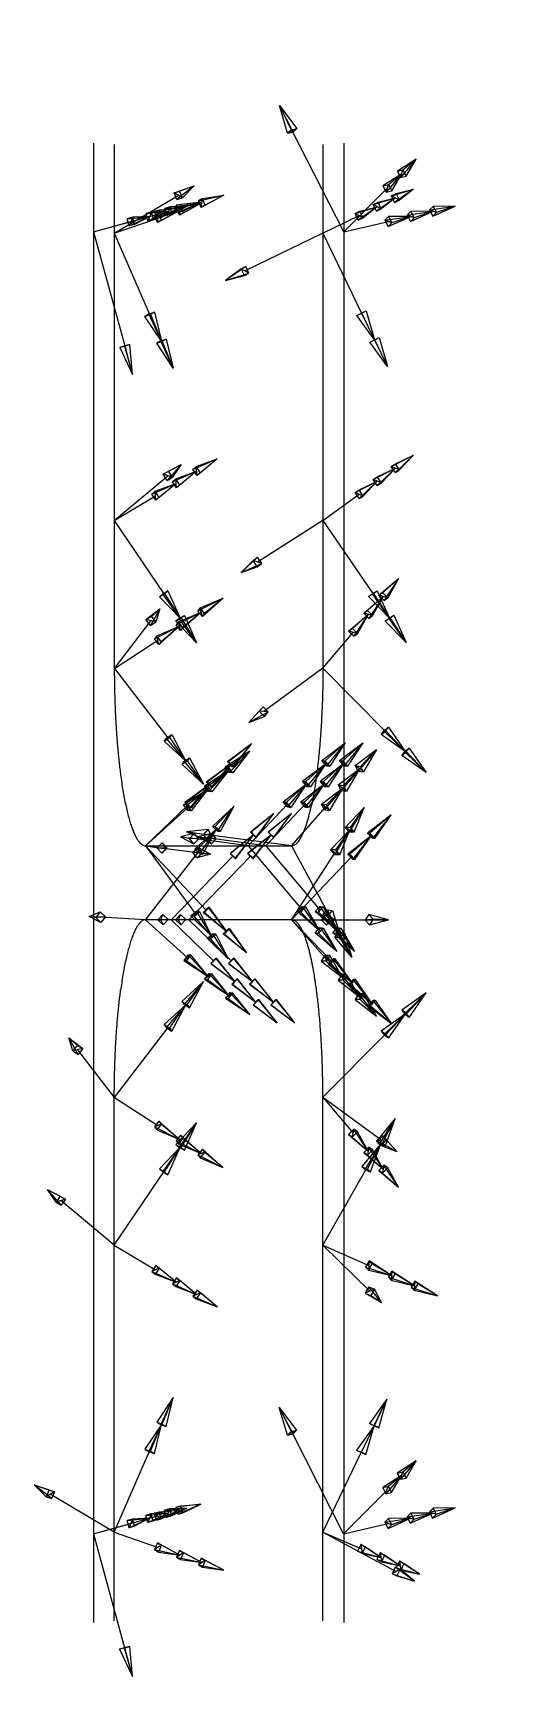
# Model space of a CAD drawing. Header units: millimetres. Extents: x -4314 to 13, y -56 to 57.
# Drawn here: x -4313.9 to -4282.3, y -53.7 to 57.4 of the extents above; entities outside this region: 1.
import ezdxf

# ---------------------------------------------------------------- set-up
doc = ezdxf.new("R2010")
doc.units = ezdxf.units.MM
for name, color, linetype in [('AutoDetect_1_19', 1, 'Continuous'), ('AutoDetect_2_22', 1, 'Continuous'), ('AutoDetect_3_17', 1, 'Continuous'), ('AutoDetect_3_18', 1, 'Continuous'), ('AutoDetect_3_21', 1, 'Continuous'), ('AutoDetect_4_16', 1, 'Continuous'), ('AutoDetect_4_20', 1, 'Continuous'), ('AutoDetect_4_23', 1, 'Continuous'), ('Wandlasche_ID_GUID_548F606A_8BAC_4860_B8ED_2513C2E628D3', 1, 'Continuous')]:
    doc.layers.add(name, color=color, linetype=linetype)
doc.styles.get("Standard").update_dxf_attribs({"font": 'arial.ttf'})

# ---------------------------------------------------------------- blocks, each defined once
blk = doc.blocks.new('Kontrollpunkt')
at = {"color": 0}
for q in [(0, 6), (8, 0), (0, 0, 4)]:
    blk.add_line((0, 0), q, dxfattribs=at)
for points in [[(0.25, 8, -0.25), (-0.25, 8, -0.25), (-0.25, 8, 0.25), (0, 10, 0), (-0.25, 8, -0.25), (0.25, 8, 0.25), (0, 10, 0), (0.25, 8, -0.25), (0.25, 8, 0.25), (-0.25, 8, 0.25)], [(0.25, 6, -0.25), (-0.25, 6, -0.25), (-0.25, 6, 0.25), (0, 8, 0), (-0.25, 6, -0.25), (0.25, 6, 0.25), (0, 8, 0), (0.25, 6, -0.25), (0.25, 6, 0.25), (-0.25, 6, 0.25)], [(0.25, 0.25, 4), (-0.25, 0.25, 4), (-0.25, -0.25, 4), (0, 0, 6), (-0.25, 0.25, 4), (0.25, -0.25, 4), (0, 0, 6), (0.25, 0.25, 4), (0.25, -0.25, 4), (-0.25, -0.25, 4)], [(0.25, 0.25, 6), (-0.25, 0.25, 6), (-0.25, -0.25, 6), (0, 0, 8), (-0.25, 0.25, 6), (0.25, -0.25, 6), (0, 0, 8), (0.25, 0.25, 6), (0.25, -0.25, 6), (-0.25, -0.25, 6)], [(0.25, 0.25, 8), (-0.25, 0.25, 8), (-0.25, -0.25, 8), (0, 0, 10), (-0.25, 0.25, 8), (0.25, -0.25, 8), (0, 0, 10), (0.25, 0.25, 8), (0.25, -0.25, 8), (-0.25, -0.25, 8)], [(8, 0.25, -0.25), (8, 0.25, 0.25), (8, -0.25, 0.25), (10, 0, 0), (8, 0.25, 0.25), (8, -0.25, -0.25), (10, 0, 0), (8, 0.25, -0.25), (8, -0.25, -0.25), (8, -0.25, 0.25)]]:
    blk.add_polyline3d(points, dxfattribs=at)

msp = doc.modelspace()

# ---------------------------------------------------------------- linework, layer by layer
at = {"layer": 'AutoDetect_1_19', "color": 1}
msp.add_line((-4292.87, 50, -450), (-4292.87, -50, -450), dxfattribs=at)
at = {"layer": 'AutoDetect_2_22', "color": 1}
msp.add_line((-4309.8, 50, -354), (-4309.8, -50, -354), dxfattribs=at)
at = {"layer": 'AutoDetect_3_17', "color": 1}
msp.add_line((-4296.4, -2.5, -430), (-4306.27, -2.5, -374), dxfattribs=at)
for points, weights in [([(-4306.27, -2.5, -374), (-4307.31, -2.5, -368.09), (-4307.95, -7.18, -364.49)], [1, 0.830671107922, 0.857128747309]), ([(-4295.09, -5.05, -437.4), (-4295.67, -2.5, -434.14), (-4296.4, -2.5, -430)], [0.979929173611, 0.935773355556, 1])]:
    msp.add_rational_spline(points, weights, degree=2, dxfattribs=at)
at = {"layer": 'AutoDetect_3_18', "color": 1}
msp.add_line((-4308.39, -49.9, -362), (-4308.39, -14.5, -362), dxfattribs=at)
msp.add_rational_spline([(-4308.39, -14.5, -362), (-4308.39, -10.42, -362), (-4307.95, -7.18, -364.49)], [1, 0.876435673348, 0.857128747309], degree=2, dxfattribs=at)
at = {"layer": 'AutoDetect_3_21', "color": 1}
msp.add_line((-4294.28, -49.9, -442), (-4294.28, -14.5, -442), dxfattribs=at)
msp.add_rational_spline([(-4294.28, -14.5, -442), (-4294.28, -9.53, -442), (-4294.9, -6.01, -438.49), (-4294.99, -5.5, -437.97), (-4295.09, -5.05, -437.4)], [1, 0.923879532511, 1, 0.988106176955, 0.979929173611], degree=2, knots=[-0.9081166, -0.9081166, -0.9081166, -0.1227185, -0.1227185, 0, 0, 0], dxfattribs=at)
at = {"layer": 'AutoDetect_4_16', "color": 1}
msp.add_line((-4306.27, 2.5, -374), (-4296.4, 2.5, -430), dxfattribs=at)
for points, weights in [([(-4307.95, 7.18, -364.49), (-4307.31, 2.5, -368.09), (-4306.27, 2.5, -374)], [0.857128747309, 0.830671107922, 1]), ([(-4296.4, 2.5, -430), (-4295.68, 2.5, -434.08), (-4295.11, 4.99, -437.32)], [1, 0.876435673313, 0.857128747268])]:
    msp.add_rational_spline(points, weights, degree=2, dxfattribs=at)
at = {"layer": 'AutoDetect_4_20', "color": 1}
msp.add_line((-4308.39, 49.9, -362), (-4308.39, 14.5, -362), dxfattribs=at)
msp.add_rational_spline([(-4308.39, 14.5, -362), (-4308.39, 10.42, -362), (-4307.95, 7.18, -364.49)], [1, 0.876435673348, 0.857128747309], degree=2, dxfattribs=at)
at = {"layer": 'AutoDetect_4_23', "color": 1}
msp.add_line((-4294.28, 49.9, -442), (-4294.28, 14.5, -442), dxfattribs=at)
msp.add_rational_spline([(-4294.28, 14.5, -442), (-4294.28, 8.59, -442), (-4295.11, 4.99, -437.32)], [1, 0.830671107873, 0.857128747268], degree=2, dxfattribs=at)

# ---------------------------------------------------------------- block references
at = {"layer": 'AutoDetect_1_19', "color": 1, "extrusion": (0.754407, 0.173648, -0.633021), "rotation": 338.3598482568957}
for p in [(1005.82, -2990.34, -2946.07), (920.07, -3002.84, -2961.36)]:
    msp.add_blockref('Kontrollpunkt', p, dxfattribs=at)
at = {"layer": 'AutoDetect_2_22', "color": 1, "extrusion": (0.633021, 0.173648, 0.754407), "rotation": 180}
for p in [(1182.56, 2894.36, -2987.61), (1097.7, 2911.93, -3002.9)]:
    msp.add_blockref('Kontrollpunkt', p, dxfattribs=at)
at = {"layer": 'AutoDetect_3_17', "color": 1, "extrusion": (0.704366, -0.640548, -0.305886), "rotation": 256.0680381711422}
msp.add_blockref('Kontrollpunkt', (-2899.09, -1330.08, -2917.19), dxfattribs=at)
at = {"layer": 'AutoDetect_3_17', "color": 1, "extrusion": (0.715939, -0.696364, -0.050086), "rotation": 267.2109714612527}
for p in [(-3003.08, -537.83, -3060.82), (-3002.25, -544.53, -3059.63)]:
    msp.add_blockref('Kontrollpunkt', p, dxfattribs=at)
at = {"layer": 'AutoDetect_3_17', "color": 1, "extrusion": (0.573155, -0.650895, 0.497823), "rotation": 299.4814564157738}
msp.add_blockref('Kontrollpunkt', (-3226.11, 1039.63, -2674.94), dxfattribs=at)
at = {"layer": 'AutoDetect_3_17', "color": 1, "extrusion": (0.678579, -0.704416, 0.208154), "rotation": 282.192990211767}
msp.add_blockref('Kontrollpunkt', (-3095.96, 199.5, -3003.19), dxfattribs=at)
at = {"layer": 'AutoDetect_3_18', "color": 1, "extrusion": (0.735053, -0.474423, -0.484375), "rotation": 279.8104648699003}
msp.add_blockref('Kontrollpunkt', (-2348.56, -2066.27, -2984.67), dxfattribs=at)
at = {"layer": 'AutoDetect_3_18', "color": 1, "extrusion": (0.696478, -0.41639, -0.584413), "rotation": 275.2259419708961}
msp.add_blockref('Kontrollpunkt', (-2231.83, -2447.51, -2778.94), dxfattribs=at)
at = {"layer": 'AutoDetect_3_18', "color": 1, "extrusion": (0.740361, -0.256772, -0.621235), "rotation": 277.2222668642484}
msp.add_blockref('Kontrollpunkt', (-1453.22, -2803.49, -2953.61), dxfattribs=at)
at = {"layer": 'AutoDetect_3_21', "color": 1, "extrusion": (0.510824, -0.606999, 0.608778), "rotation": 278.4666100525562}
msp.add_blockref('Kontrollpunkt', (-3294.97, 1325.89, -2453.9), dxfattribs=at)
at = {"layer": 'AutoDetect_3_21', "color": 1, "extrusion": (0.776269, -0.341612, 0.529819), "rotation": 258.7493268294541}
msp.add_blockref('Kontrollpunkt', (-1752.13, 1702.37, -3559.33), dxfattribs=at)
at = {"layer": 'AutoDetect_3_21', "color": 1, "extrusion": (0.65365, -0.283181, 0.70182), "rotation": 266.6828575529863}
msp.add_blockref('Kontrollpunkt', (-1747.38, 2438.34, -3104.73), dxfattribs=at)
at = {"layer": 'AutoDetect_4_16', "color": 1, "extrusion": (0.704746, 0.641377, -0.303263), "rotation": 109.7443052013888}
msp.add_blockref('Kontrollpunkt', (2900.29, -1321.71, -2919.8), dxfattribs=at)
at = {"layer": 'AutoDetect_4_16', "color": 1, "extrusion": (0.717315, 0.691258, -0.087302), "rotation": 96.2500544687101}
msp.add_blockref('Kontrollpunkt', (2989.95, -643.13, -3054.58), dxfattribs=at)
at = {"layer": 'AutoDetect_4_16', "color": 1, "extrusion": (0.65563, 0.696364, 0.291934), "rotation": 67.94416253286708}
for p in [(3131.97, 464.46, -2937.71), (3131.1, 457.76, -2938.9)]:
    msp.add_blockref('Kontrollpunkt', p, dxfattribs=at)
at = {"layer": 'AutoDetect_4_16', "color": 1, "extrusion": (0.573155, 0.650895, 0.497823), "rotation": 53.43235853118845}
msp.add_blockref('Kontrollpunkt', (3226.11, 1039.63, -2674.94), dxfattribs=at)
at = {"layer": 'AutoDetect_4_20', "color": 1, "extrusion": (0.740361, 0.256772, -0.621235), "rotation": 82.77773359561833}
msp.add_blockref('Kontrollpunkt', (1453.22, -2803.49, -2953.61), dxfattribs=at)
at = {"layer": 'AutoDetect_4_20', "color": 1, "extrusion": (0.696478, 0.41639, -0.584413), "rotation": 84.77405807282807}
msp.add_blockref('Kontrollpunkt', (2231.83, -2447.51, -2778.94), dxfattribs=at)
at = {"layer": 'AutoDetect_4_20', "color": 1, "extrusion": (0.73505, 0.474427, -0.484376), "rotation": 80.18970635609897}
msp.add_blockref('Kontrollpunkt', (2348.57, -2066.27, -2984.66), dxfattribs=at)
at = {"layer": 'AutoDetect_4_23', "color": 1, "extrusion": (0.613296, 0.299422, 0.7309), "rotation": 89.84601982116105}
msp.add_blockref('Kontrollpunkt', (1923.45, 2504.76, -2943.58), dxfattribs=at)
at = {"layer": 'AutoDetect_4_23', "color": 1, "extrusion": (0.613244, 0.441013, 0.655317), "rotation": 87.85709627218402}
msp.add_blockref('Kontrollpunkt', (2527.1, 1941.43, -2912.29), dxfattribs=at)
at = {"layer": 'AutoDetect_4_23', "color": 1, "extrusion": (0.510785, 0.607079, 0.608732), "rotation": 81.53343899769348}
msp.add_blockref('Kontrollpunkt', (3295.25, 1325.54, -2453.71), dxfattribs=at)

# ---------------------------------------------------------------- texts
at = {"layer": 'Wandlasche_ID_GUID_548F606A_8BAC_4860_B8ED_2513C2E628D3', "color": 5}
msp.add_text('BP2', height=5, dxfattribs=at).set_placement((-157.5, 0))

doc.saveas('drawing.dxf')
